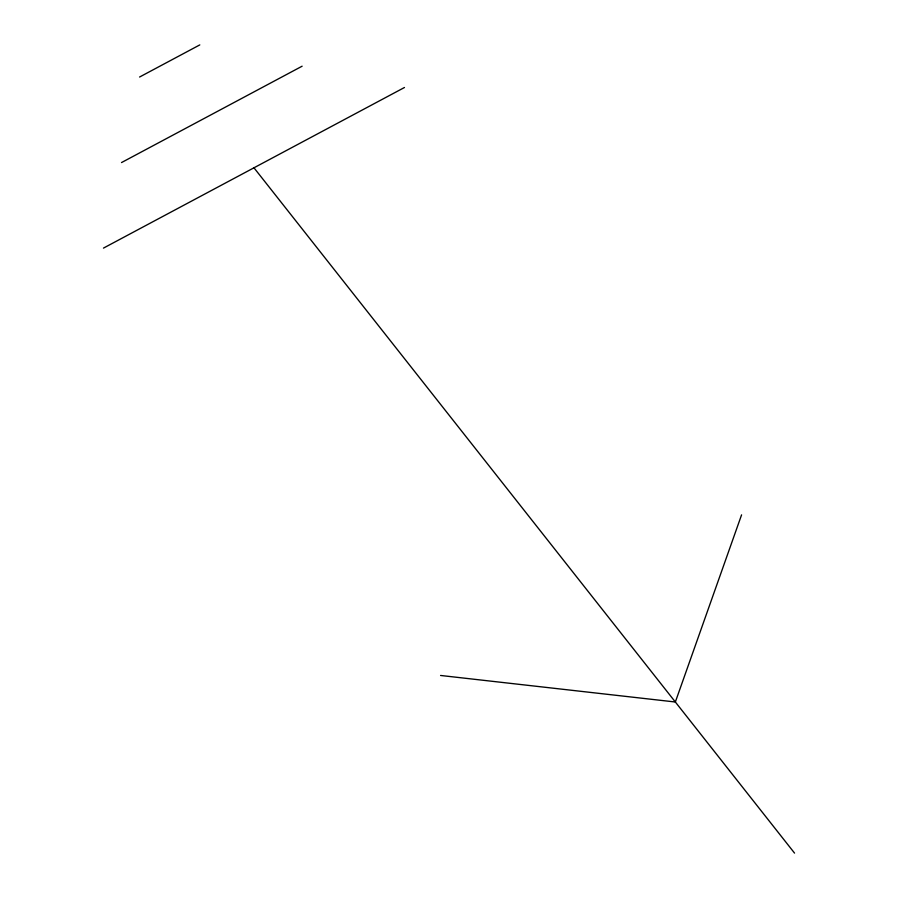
<?xml version="1.0" encoding="UTF-8"?>
<svg xmlns="http://www.w3.org/2000/svg" width="898" height="898" viewBox="0 0 898 898"><rect width="100%" height="100%" fill="white"/><g stroke="black" fill="none" stroke-linecap="round" stroke-linejoin="round"><path stroke-width="1.35" d="M741.58 514.857L675.352 702L440.57 675.464M139.583 77.026L199.794 44.9M121.522 162.56L302.132 66.194M103.461 248.106L404.47 87.499M253.966 167.803L794.539 853.1"/></g></svg>
